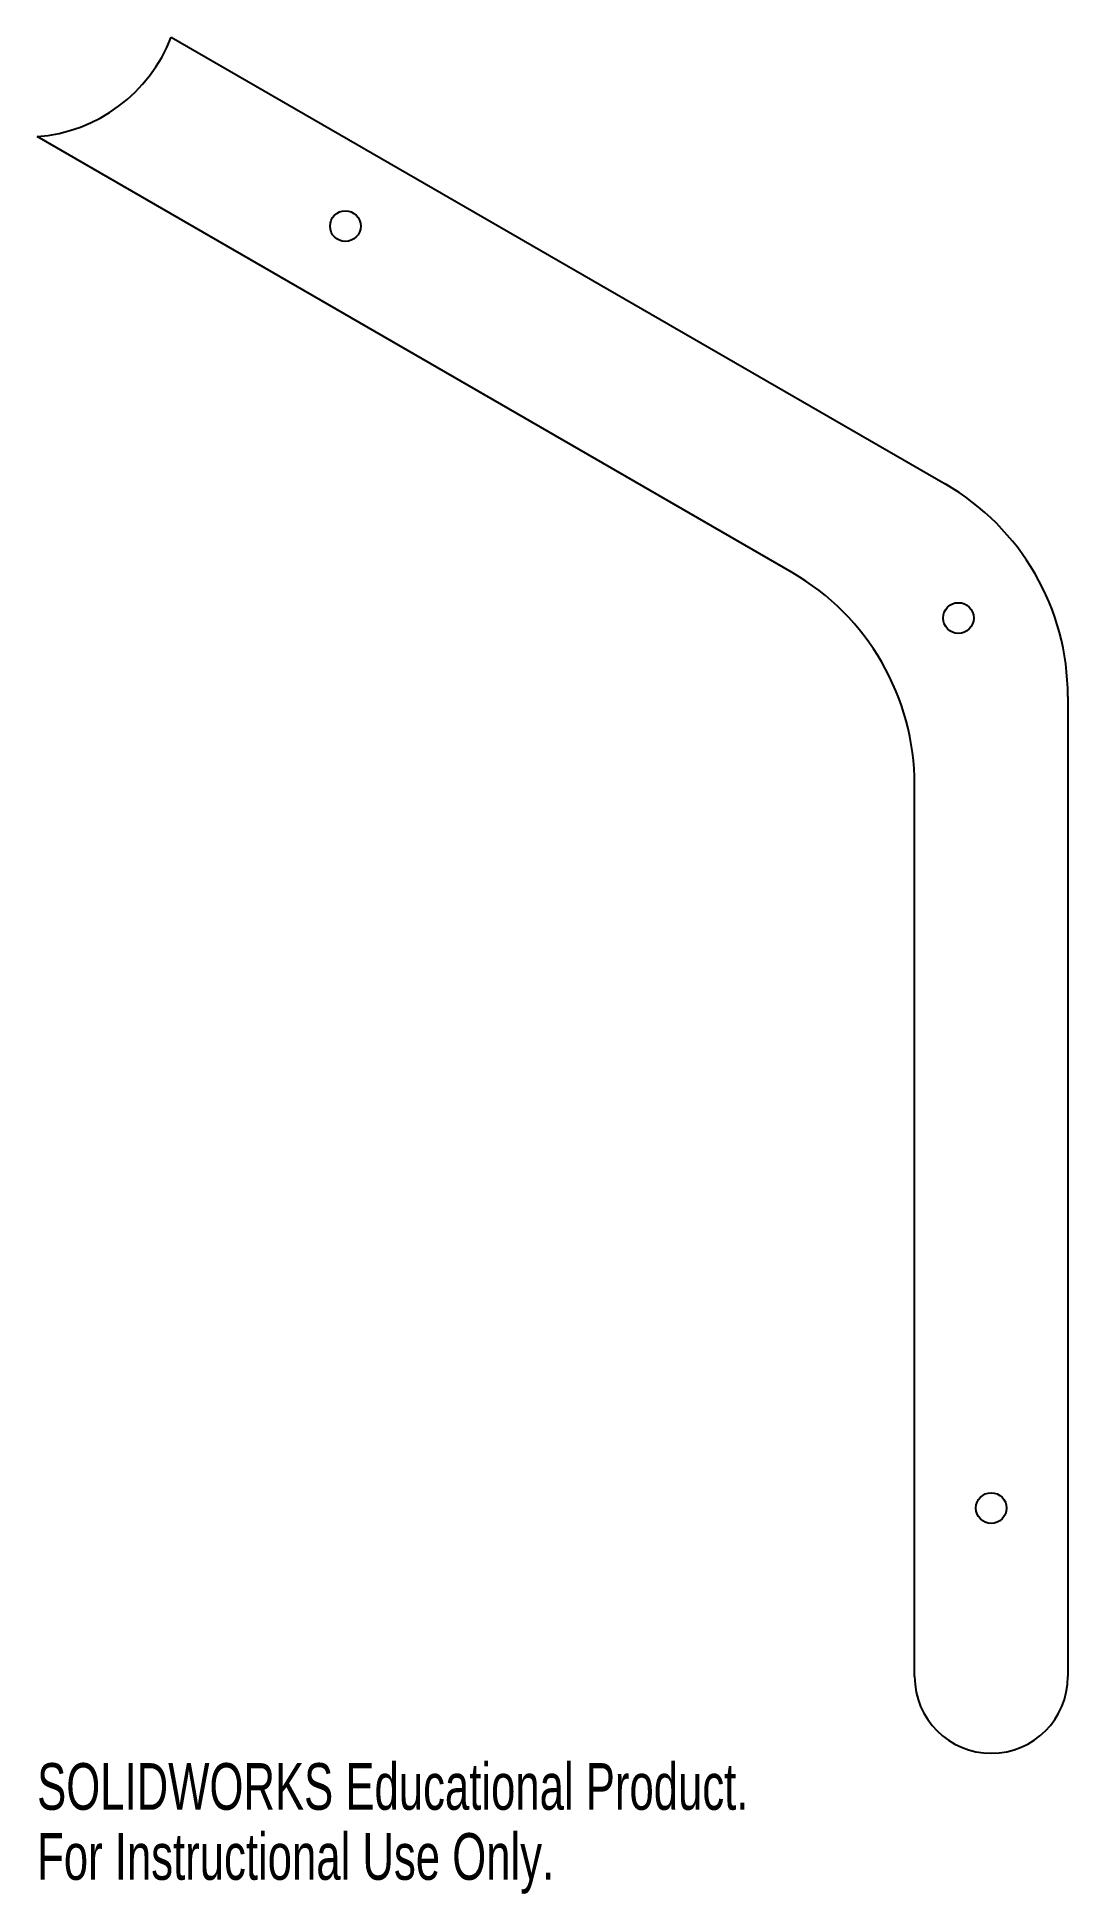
# Model space of a CAD drawing. Header units: inches. Extents: x -3.89 to 0.31, y -5.28 to 2.29.
import ezdxf

# ---------------------------------------------------------------- set-up
doc = ezdxf.new("R2010")
doc.units = ezdxf.units.IN
doc.header["$MEASUREMENT"] = 0
doc.styles.add('SLDTEXTSTYLE0', font='TXT', dxfattribs={"width": 0.7})

msp = doc.modelspace()

# ---------------------------------------------------------------- linework, layer by layer
at = {"color": 7, "linetype": 'Continuous', "lineweight": 25}
for p, q in [((-3.3438, 2.2914), (-0.1875, 0.4691)), ((-0.8125, 0.1083), (-3.891, 1.8856)), ((0.3125, -0.3969), (0.3125, -4.3945)), ((-0.3125, -4.3945), (-0.3125, -0.7578))]:
    msp.add_line(p, q, dxfattribs=at)
for centre in [(-2.634, 1.5207), (-0.134, -0.0774), (0, -3.707)]:
    msp.add_circle(centre, 0.0625, dxfattribs=at)
for centre, radius, start, end in [((-3.9384, 2.5214), 0.6375, 274.26167, 338.85188), ((-0.6875, -0.3969), 1, 0, 60), ((-1.3125, -0.7578), 1, 0, 60), ((0, -4.3945), 0.3125, 180, 0)]:
    msp.add_arc(centre, radius, start, end, dxfattribs=at)

# ---------------------------------------------------------------- texts
at = {"color": 7, "linetype": 'Continuous', "char_height": 0.1903, "attachment_point": 1, "style": 'SLDTEXTSTYLE0'}
for s, insert in [('SOLIDWORKS Educational Product.', (-3.891, -4.7471)), ('For Instructional Use Only.', (-3.891, -5.0326))]:
    msp.add_mtext(s, dxfattribs=dict(at, insert=insert))

doc.saveas('drawing.dxf')
